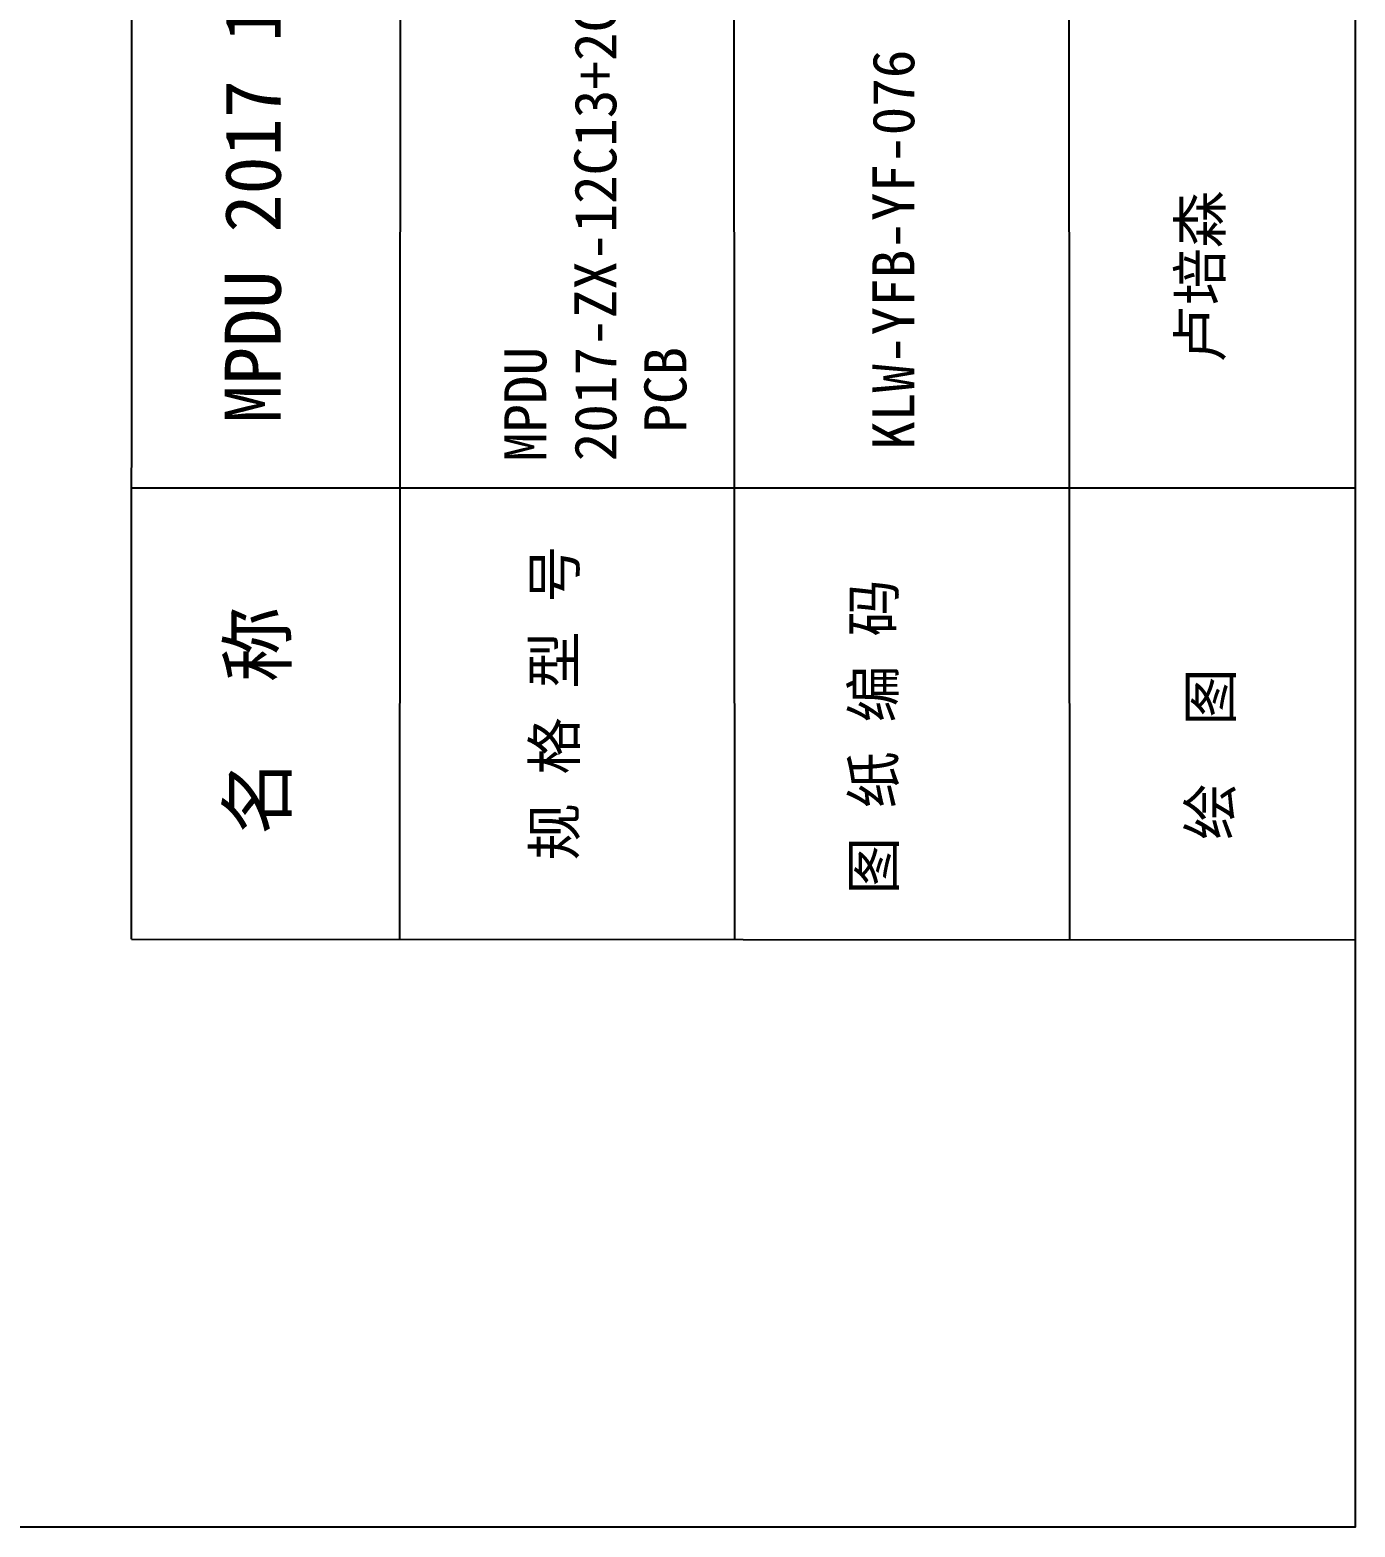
# Model space of a CAD drawing. Extents: x 695 to 1054, y 394 to 590.
# Drawn here: x 959 to 1053.6, y 394.4 to 501.3 of the extents above; entities that cross this region are included whole.
import ezdxf

# ---------------------------------------------------------------- set-up
doc = ezdxf.new("R2010")
doc.units = 0
doc.header["$MEASUREMENT"] = 0
doc.layers.get('0').update_dxf_attribs({"linetype": 'CONTINUOUS'})
doc.layers.add('标题1', color=7, linetype='CONTINUOUS')
doc.styles.get("Standard").update_dxf_attribs({"font": ''})
doc.styles.get('Standard').set_extended_font_data('SimSun')

msp = doc.modelspace()

# ---------------------------------------------------------------- linework, layer by layer
at = {"linetype": 'Continuous'}
for p, q in [((966.25772, 436.35874), (966.28919, 589.74523)), ((985.40102, 436.35874), (985.51328, 589.69022)), ((1009.31543, 436.35874), (1009.2209, 589.691)), ((1033.22917, 436.35874), (1033.12532, 589.63225)), ((966.25772, 468.57865), (1053.58609, 468.56324)), ((966.25772, 436.35874), (1053.5792, 436.3064))]:
    msp.add_line(p, q, dxfattribs=at)
msp.add_lwpolyline([(694.54233, 589.64868), (1053.59845, 589.60196), (1053.59845, 394.37757), (694.54233, 394.37757)], close=True, dxfattribs=at)

# ---------------------------------------------------------------- texts
at = {"layer": '标题1', "color": 7, "rotation": 90}
for s, insert, char_height, attachment_point in [('\\pt4.835;{\\C0;MPDU 2017 12位C13 2位C19-2执行板 PCB\\fSimSun|b0|i0|c134|p54;元件图}', (977.36413, 473.18424), 4, 7), ('\\pt4.835;{\\fSimSun|b0|i0|c134|p54;\\C0;规 格 型 号}', (994.94163, 441.96595), 3, 1), ('\\pt4.835;{\\fSimSun|b0|i0|c134|p54;\\C0;图 纸 编 码}', (1017.72307, 439.5448), 3, 1), ('\\pt4.835;{\\fSimSun|b0|i0|c134|p54;\\C0;名  称}', (973.247, 443.76722), 4, 1), ('\\pt4.835;{\\fSimSun|b0|i0|c134|p54;\\C0;绘  图}', (1041.76122, 443.42179), 3, 1)]:
    msp.add_mtext(s, dxfattribs=dict(at, insert=insert, char_height=char_height, attachment_point=attachment_point))
at = {"layer": '标题1', "color": 7, "char_height": 3, "attachment_point": 1, "rotation": 90}
for s, insert, width in [('\\pt4.835;{\\C0;MPDU 2017-ZX-12C13+2C19-2\\P PCB}', (992.86477, 470.46459), 36.0167557), ('\\pt4.835;{\\C0;KLW-YFB-YF-076}', (1019.13798, 471.28323), 39.2832592), ('\\pt4.835;{\\C0;卢培森}', (1041.03688, 477.50445), 39.2832592)]:
    msp.add_mtext(s, dxfattribs=dict(at, insert=insert, width=width))

doc.saveas('drawing.dxf')
